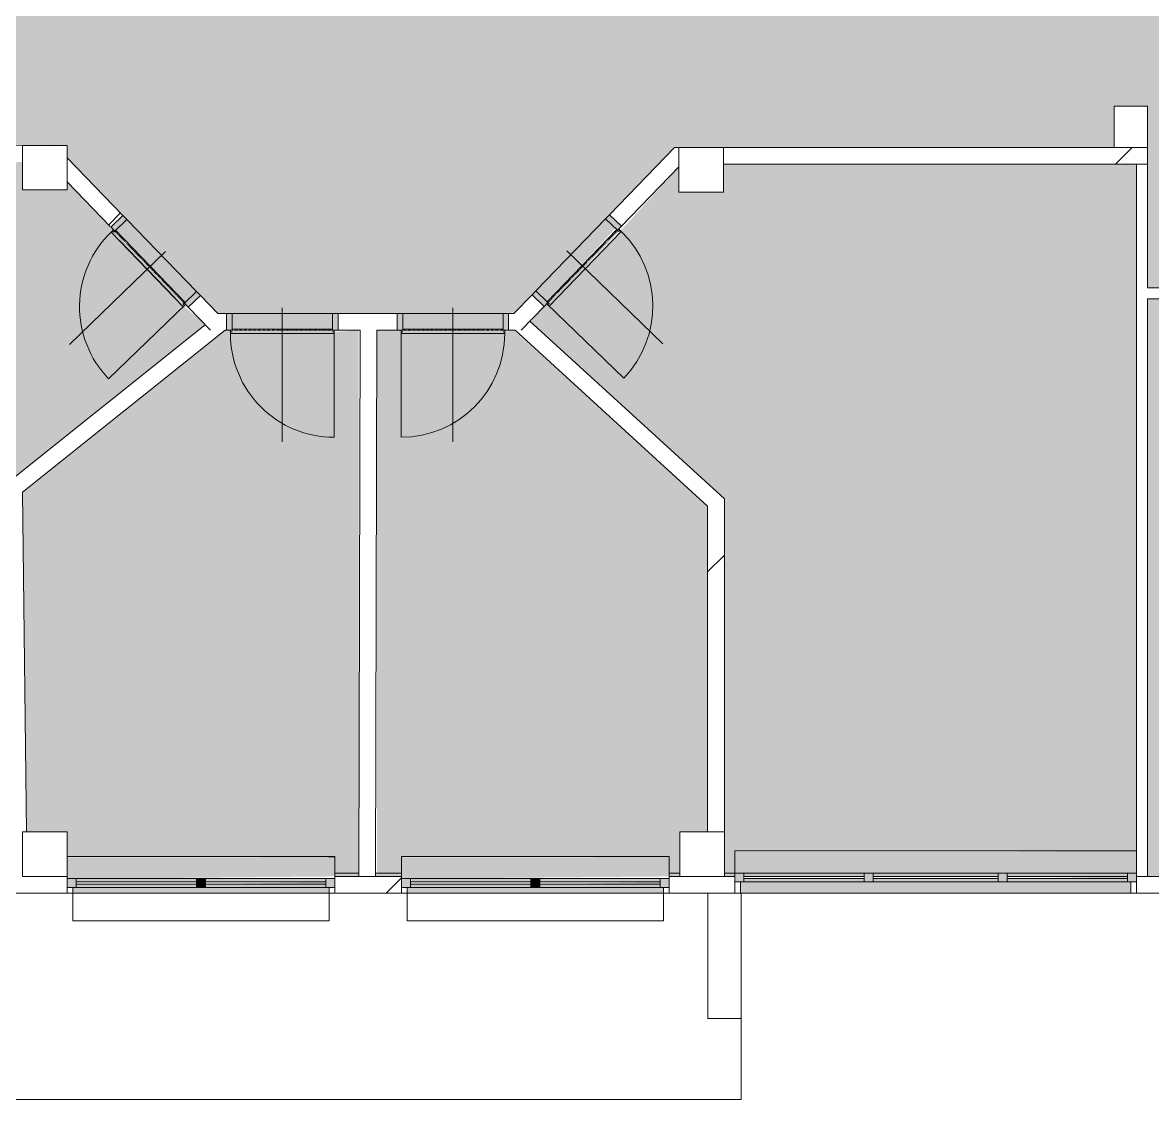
# Model space of a CAD drawing. Header units: millimetres. Extents: x 48671 to 278361, y -45352 to 20466.
# Drawn here: x 188595 to 198728, y -32078 to -22415 of the extents above; entities that cross this region are included whole.
import ezdxf

# ---------------------------------------------------------------- set-up
doc = ezdxf.new("R2010")
doc.units = ezdxf.units.MM
doc.linetypes.add('Čerchovaná se dvěma tečkami', pattern=[2.59, 1, -0.53, 0, -0.53, 0, -0.53])
for name, color, linetype, lineweight in [('A-DETL-THIN', 151, 'Continuous', 13), ('A-DOOR', 31, 'Continuous', 13), ('A-DOOR-FRAM', 31, 'Continuous', 25), ('A-FLOR', 192, 'Continuous', 13), ('A-GENM', 13, 'Continuous', 13), ('A-GLAZ', 151, 'Continuous', 13), ('A-WALL', 113, 'Continuous', 13), ('A-WALL-PATT', 111, 'Continuous', 35), ('Q-SPCQ', 91, 'Continuous', 13), ('S-COLS', 52, 'Continuous', 13)]:
    doc.layers.add(name, color=color, linetype=linetype, lineweight=lineweight)
pattern_1 = [(45, (128744.6, 0), (-4242.64, 4242.64), [])]

# ---------------------------------------------------------------- blocks, each defined once
blk = doc.blocks.new('DVERE_1k_oblozka - DD03_01_900x1970_koupelna-1549517-Mapka _ závislý 4')
at = {"layer": 'A-DOOR', "lineweight": 9}
h = blk.add_hatch(color=151, dxfattribs=at)
h.paths.add_polyline_path([(450, -72), (500, -72), (500, 78), (450, 78)])
h.paths.add_polyline_path([(-450, -72), (-450, 78), (-500, 78), (-500, -72)])
blk.add_hatch(color=151, dxfattribs=at).paths.add_polyline_path([(465, -102), (450, -62), (-450, -72), (-465, -102), (-113, -102)])
for p, q in [((0, 128), (0, -1072)), ((-500, 78), (-450, 78)), ((-500, -72), (-500, 78)), ((-450, 78), (-450, -72)), ((450, 78), (500, 78)), ((450, -72), (450, 78)), ((500, 78), (500, -72)), ((-450, -72), (-500, -72)), ((-465, -72), (-465, -1032)), ((-465, -87), (-450, -87)), ((-465, -102), (-465, -87)), ((-450, -62), (450, -62)), ((500, -72), (450, -72)), ((450, -87), (465, -87)), ((465, -102), (465, -72)), ((465, -87), (465, -102)), ((465, -102), (-465, -102)), ((355, -102), (-355, -102))]:
    blk.add_line(p, q, dxfattribs=at)
at = {"layer": 'A-DOOR', "linetype": 'Čerchovaná se dvěma tečkami', "lineweight": 9}
for p, q in [((-450, 78), (450, 78)), ((-450, -72), (450, -72))]:
    blk.add_line(p, q, dxfattribs=at)
at = {"layer": 'A-DOOR', "lineweight": 9}
blk.add_arc((-465, -102), 930, 270, 0, dxfattribs=at)
at = {"layer": 'A-DOOR-FRAM', "lineweight": 9}
for p, q in [((-500, 78), (-450, 78)), ((-450, 78), (-450, -72)), ((450, -72), (450, 78)), ((500, 78), (450, 78)), ((-450, -72), (-500, -72)), ((450, -72), (500, -72))]:
    blk.add_line(p, q, dxfattribs=at)
blk = doc.blocks.new('DVERE_1k_oblozka - DD03_01_900x1970_koupelna-1549516-Mapka _ závislý 4')
at = {"layer": 'A-DOOR', "lineweight": 9}
blk.add_hatch(color=151, dxfattribs=at).paths.add_polyline_path([(-465, 102), (-450, 62), (450, 72), (465, 102), (-390, 102)])
h = blk.add_hatch(color=151, dxfattribs=at)
h.paths.add_polyline_path([(-450, 72), (-500, 72), (-500, -78), (-450, -78)])
h.paths.add_polyline_path([(450, 72), (450, -78), (500, -78), (500, 72)])
for p, q in [((-465, 72), (-465, 1032)), ((0, -128), (0, 1072)), ((465, 102), (-465, 102)), ((-465, 102), (-465, 87)), ((355, 102), (-355, 102)), ((465, 87), (465, 102)), ((465, 102), (465, 72)), ((-450, 72), (-500, 72)), ((-500, 72), (-500, -78)), ((-465, 87), (-450, 87)), ((-450, -78), (-450, 72)), ((-450, 62), (450, 62)), ((450, 87), (465, 87)), ((500, 72), (450, 72)), ((450, 72), (450, -78)), ((500, -78), (500, 72)), ((-500, -78), (-450, -78)), ((450, -78), (500, -78))]:
    blk.add_line(p, q, dxfattribs=at)
at = {"layer": 'A-DOOR', "linetype": 'Čerchovaná se dvěma tečkami', "lineweight": 9}
for p, q in [((-450, 72), (450, 72)), ((-450, -78), (450, -78))]:
    blk.add_line(p, q, dxfattribs=at)
at = {"layer": 'A-DOOR', "lineweight": 9}
blk.add_arc((-465, 102), 930, 360, 90, dxfattribs=at)
at = {"layer": 'A-DOOR-FRAM', "lineweight": 9}
for p, q in [((-450, 72), (-500, 72)), ((-450, -78), (-450, 72)), ((450, 72), (450, -78)), ((450, 72), (500, 72)), ((-500, -78), (-450, -78)), ((500, -78), (450, -78))]:
    blk.add_line(p, q, dxfattribs=at)
blk = doc.blocks.new('DVERE_1k_oblozka - DD03_01_900x1970_koupelna-1549515-Mapka _ závislý 4')
at = {"layer": 'A-DOOR', "lineweight": 9}
h = blk.add_hatch(color=151, dxfattribs=at)
h.paths.add_polyline_path([(-500, -72), (-450, -72), (-450, 78), (-500, 78), (-500, -40)])
h.paths.add_polyline_path([(450, -72), (500, -72), (500, 78), (450, 78)])
blk.add_hatch(color=151, dxfattribs=at).paths.add_polyline_path([(-465, -102), (450, -87), (440, -62), (-450, -72), (-452, -89)])
for p, q in [((0, 128), (0, -1072)), ((-500, 78), (-450, 78)), ((-500, -72), (-500, 78)), ((-450, 78), (-450, -72)), ((450, 78), (500, 78)), ((450, -72), (450, 78)), ((500, 78), (500, -72)), ((-450, -72), (-500, -72)), ((-465, -72), (-465, -1032)), ((-465, -87), (-450, -87)), ((-465, -102), (-465, -87)), ((-465, -87), (-465, -102)), ((-450, -87), (-465, -87)), ((-450, -62), (450, -62)), ((-450, -87), (-450, -62)), ((450, -62), (450, -87)), ((500, -72), (450, -72)), ((450, -87), (465, -87)), ((465, -87), (450, -87)), ((465, -102), (465, -72)), ((465, -87), (465, -102)), ((465, -102), (465, -87)), ((465, -102), (-465, -102)), ((355, -102), (-355, -102))]:
    blk.add_line(p, q, dxfattribs=at)
at = {"layer": 'A-DOOR', "linetype": 'Čerchovaná se dvěma tečkami', "lineweight": 9}
for p, q in [((-450, 78), (450, 78)), ((-450, -72), (450, -72))]:
    blk.add_line(p, q, dxfattribs=at)
at = {"layer": 'A-DOOR', "lineweight": 9}
blk.add_arc((-465, -102), 930, 270, 0, dxfattribs=at)
at = {"layer": 'A-DOOR-FRAM', "lineweight": 9}
for p, q in [((-500, 78), (-450, 78)), ((-450, 78), (-450, -72)), ((450, -72), (450, 78)), ((500, 78), (450, 78)), ((-450, -72), (-500, -72)), ((450, -72), (500, -72))]:
    blk.add_line(p, q, dxfattribs=at)
blk = doc.blocks.new('DVERE_1k_oblozka - DD03_01_900x1970_koupelna-V86-Mapka _ závislý 4')
at = {"layer": 'A-DOOR', "lineweight": 9}
blk.add_hatch(color=151, dxfattribs=at).paths.add_polyline_path([(-465, 102), (-440, 62), (450, 72), (465, 102)])
h = blk.add_hatch(color=151, dxfattribs=at)
h.paths.add_polyline_path([(-500, 72), (-500, -78), (-450, -78), (-450, 72)])
h.paths.add_polyline_path([(450, 72), (450, -78), (500, -78), (500, 72)])
for p, q in [((-465, 72), (-465, 1032)), ((0, -128), (0, 1072)), ((465, 102), (-465, 102)), ((-465, 102), (-465, 87)), ((-465, 87), (-465, 102)), ((355, 102), (-355, 102)), ((465, 87), (465, 102)), ((465, 102), (465, 87)), ((465, 102), (465, 72)), ((-450, 72), (-500, 72)), ((-500, 72), (-500, -78)), ((-465, 87), (-450, 87)), ((-450, 87), (-465, 87)), ((-450, 87), (-450, 62)), ((-450, -78), (-450, 72)), ((-450, 62), (450, 62)), ((450, 62), (450, 87)), ((450, 87), (465, 87)), ((465, 87), (450, 87)), ((500, 72), (450, 72)), ((450, 72), (450, -78)), ((500, -78), (500, 65)), ((-500, -78), (-450, -78)), ((450, -78), (500, -78))]:
    blk.add_line(p, q, dxfattribs=at)
at = {"layer": 'A-DOOR', "linetype": 'Čerchovaná se dvěma tečkami', "lineweight": 9}
for p, q in [((-450, 72), (450, 72)), ((-450, -78), (450, -78))]:
    blk.add_line(p, q, dxfattribs=at)
at = {"layer": 'A-DOOR', "lineweight": 9}
blk.add_arc((-465, 102), 930, 360, 90, dxfattribs=at)
at = {"layer": 'A-DOOR-FRAM', "lineweight": 9}
for p, q in [((-450, 72), (-500, 72)), ((-450, -78), (-450, 72)), ((450, 72), (450, -78)), ((450, 72), (500, 72)), ((-500, -78), (-450, -78)), ((500, -78), (450, -78))]:
    blk.add_line(p, q, dxfattribs=at)
blk = doc.blocks.new('OKNO_3k_nadsvetlik - OKNO_3k_nadsvetlik_1850 x 1500-1975429-Mapka _ závislý 4')
at = {"layer": 'A-GLAZ', "lineweight": 9}
h = blk.add_hatch(color=256, dxfattribs=at)
h.paths.add_polyline_path([(1800, 25), (1800, 105), (1720, 105), (1720, 25)])
h.paths.add_polyline_path([(-1720, 25), (-1720, 105), (-1800, 105), (-1800, 25)])
h = blk.add_hatch(color=256, dxfattribs=at)
h.paths.add_polyline_path([(640, 25), (1720, 25), (1720, 55), (640, 55)])
h.paths.add_polyline_path([(-1362, 25), (-640, 25), (-640, 55), (-1720, 55), (-1720, 25)])
h.paths.add_polyline_path([(560, 25), (560, 55), (-560, 55), (-560, 25)])
h.paths.add_polyline_path([(-1362, 75), (-640, 75), (-640, 105), (-1720, 105), (-1720, 75)])
h.paths.add_polyline_path([(640, 75), (1720, 75), (1720, 105), (640, 105)])
h.paths.add_polyline_path([(560, 75), (560, 105), (-560, 105), (-560, 75)])
h = blk.add_hatch(color=256, dxfattribs=at)
h.paths.add_polyline_path([(-640, 25), (-560, 25), (-560, 105), (-640, 105)])
h.paths.add_polyline_path([(560, 25), (640, 25), (640, 105), (560, 105)])
blk.add_hatch(color=256, dxfattribs=at).paths.add_polyline_path([(1720, 55), (1720, 75), (692, 55)])
at = {"layer": 'A-GLAZ', "color": 63, "lineweight": 9}
for p, q in [((-1800, 105), (-1720, 105)), ((-1800, 75), (-1800, 105)), ((-1720, 105), (-1720, 25)), ((-640, 105), (-560, 105)), ((-640, 25), (-640, 105)), ((-560, 105), (-560, 25)), ((560, 105), (640, 105)), ((560, 25), (560, 105)), ((640, 105), (640, 25)), ((1720, 105), (1800, 105)), ((1720, 25), (1720, 105)), ((-1800, 25), (-1750, 25)), ((-1720, 25), (-1800, 25)), ((-1750, 25), (-1750, -75)), ((-1720, 55), (-1720, 75)), ((-1720, 75), (-640, 75)), ((-640, 55), (-1720, 55)), ((-640, 75), (-640, 55)), ((-560, 25), (-640, 25)), ((-560, 55), (-560, 75)), ((-560, 75), (560, 75)), ((560, 55), (-560, 55)), ((560, 75), (560, 55)), ((640, 25), (560, 25)), ((640, 55), (640, 75)), ((640, 75), (1720, 75)), ((1720, 55), (640, 55)), ((1720, 75), (1720, 55)), ((1800, 25), (1720, 25)), ((1750, 25), (1800, 25)), ((1750, -75), (1750, 25))]:
    blk.add_line(p, q, dxfattribs=at)
at = {"layer": 'A-GLAZ', "color": 101, "lineweight": 9}
for p, q in [((-1720, 105), (-640, 105)), ((-560, 105), (560, 105)), ((640, 105), (1720, 105)), ((-640, 25), (-1720, 25)), ((560, 25), (-560, 25)), ((1720, 25), (640, 25))]:
    blk.add_line(p, q, dxfattribs=at)
at = {"layer": 'A-GLAZ', "color": 41, "lineweight": 9}
blk.add_line((1750, -76), (-1743, -76), dxfattribs=at)
at = {"layer": 'A-GLAZ', "color": 40, "lineweight": 9}
blk.add_line((1800, -76), (1750, -76), dxfattribs=at)
blk = doc.blocks.new('parapet s nosem_vnitní - parapet s nosem_vnitní-1280314-Mapka _ závislý 4')
at = {"layer": 'A-GENM', "lineweight": 9}
for points in [[(1720, 0), (1800, 0), (1800, 190), (-1800, 190), (-1800, 0), (692, 0)], [(1800, 190), (1800, 200), (692, 190)]]:
    blk.add_hatch(color=151, dxfattribs=at).paths.add_polyline_path(points)
at = {"layer": 'A-GENM', "color": 101, "lineweight": 9}
for p, q in [((1800, 200), (-1800, 200)), ((-1800, 200), (-1800, 190)), ((1800, 200), (-1800, 200)), ((-1800, 0), (-1800, 190))]:
    blk.add_line(p, q, dxfattribs=at)
blk = doc.blocks.new('parapet_ext - parapet_ext-1802031-Mapka _ závislý 4')
at = {"layer": 'Q-SPCQ', "lineweight": 9}
blk.add_hatch(color=151, dxfattribs=at).paths.add_polyline_path([(560, -100), (1750, -100), (1750, 0), (-1750, 0), (-1743, -100), (-560, -100)])
at = {"layer": 'Q-SPCQ', "color": 101, "lineweight": 9}
blk.add_line((1750, -100), (-1743, -100), dxfattribs=at)
blk = doc.blocks.new('OKNO_2k_nadsvetlik - OKNO_2k_nadsvetlik 2400 x 1850-1972494-Mapka _ závislý 4')
at = {"layer": 'A-GLAZ', "lineweight": 9}
h = blk.add_hatch(color=256, dxfattribs=at)
h.paths.add_polyline_path([(-1200, -25), (-1120, -25), (-1120, 55), (-1200, 55)])
h.paths.add_polyline_path([(1120, -25), (1200, -25), (1200, 55), (1120, 55)])
h = blk.add_hatch(color=256, dxfattribs=at)
h.paths.add_polyline_path([(1120, -25), (1120, 5), (40, 5), (40, -25), (174, -25)])
h.paths.add_polyline_path([(-1120, -25), (-40, -25), (-40, 5), (-1120, 5)])
h.paths.add_polyline_path([(1120, 25), (1120, 55), (40, 55), (40, 25), (174, 25)])
h.paths.add_polyline_path([(-1120, 25), (-40, 25), (-40, 55), (-1120, 55)])
for points in [[(-40, -25), (40, -25), (40, 55), (-40, 55)], [(1120, 5), (1120, 25), (174, 5)]]:
    blk.add_hatch(color=256, dxfattribs=at).paths.add_polyline_path(points)
for p, q in [((-1200, 55), (-1120, 55)), ((-1120, 55), (-1120, -25)), ((-1120, 55), (-40, 55)), ((-1120, 5), (-1120, 25)), ((-1120, 25), (-40, 25)), ((-40, 5), (-1120, 5)), ((-40, 55), (40, 55)), ((-40, -25), (-40, 55)), ((-40, 25), (-40, 5)), ((40, 55), (1120, 55)), ((40, 55), (40, -25)), ((40, 5), (40, 25)), ((40, 25), (1120, 25)), ((1120, 5), (40, 5)), ((1120, 55), (1200, 55)), ((1120, -25), (1120, 55)), ((1120, 25), (1120, 5)), ((-1200, -25), (-1150, -25)), ((-1120, -25), (-1200, -25)), ((-1150, -76), (-1200, -76)), ((-1150, -25), (-1150, -75)), ((-40, -25), (-1120, -25)), ((40, -25), (-40, -25)), ((1120, -25), (40, -25)), ((1200, -25), (1120, -25)), ((1150, -25), (1200, -25)), ((1150, -75), (1150, -25)), ((1200, -76), (1150, -76))]:
    blk.add_line(p, q, dxfattribs=at)
blk = doc.blocks.new('parapet s nosem_vnitní - parapet s nosem_vnitní-1280360-Mapka _ závislý 4')
at = {"layer": 'A-GENM', "lineweight": 9}
blk.add_hatch(color=151, dxfattribs=at).paths.add_polyline_path([(-1120, 0), (1200, 20), (1200, 190), (-1200, 190), (-1200, 0)])
for p, q in [((1200, 200), (-1200, 200)), ((-1200, 200), (-1200, 190)), ((1200, 200), (-1200, 200)), ((-1200, 20), (-1200, 190)), ((1200, 190), (1200, 200)), ((1200, 190), (1200, 20))]:
    blk.add_line(p, q, dxfattribs=at)
blk = doc.blocks.new('parapet_ext - parapet_ext-1802161-Mapka _ závislý 4')
at = {"layer": 'Q-SPCQ', "lineweight": 9}
blk.add_hatch(color=151, dxfattribs=at).paths.add_polyline_path([(1150, -50), (1150, 0), (-1150, 0), (-1150, -50), (1120, -50)])
for p, q in [((-1150, -300), (-1150, -51)), ((1150, -51), (1150, -300)), ((1150, -300), (-1150, -300))]:
    blk.add_line(p, q, dxfattribs=at)
blk = doc.blocks.new('OKNO_2k_nadsvetlik - OKNO_2k_nadsvetlik 2400 x 1850-V120-Mapka _ závislý 4')
at = {"layer": 'A-GLAZ', "lineweight": 9}
h = blk.add_hatch(color=256, dxfattribs=at)
h.paths.add_polyline_path([(1200, -25), (1200, 55), (1120, 55), (1120, -25)])
h.paths.add_polyline_path([(-1200, -25), (-1120, -25), (-1120, 55), (-1200, 55)])
h = blk.add_hatch(color=256, dxfattribs=at)
h.paths.add_polyline_path([(-40, -25), (-40, 5), (-1120, 5), (-1120, -25), (-933, -25)])
h.paths.add_polyline_path([(1120, -25), (1120, 5), (40, 5), (40, -25)])
h.paths.add_polyline_path([(1120, 25), (1120, 55), (40, 55), (40, 25)])
h.paths.add_polyline_path([(-1120, 25), (-40, 25), (-40, 55), (-1120, 55)])
for points in [[(-40, -25), (40, -25), (40, 55), (-40, 55)], [(1120, 5), (1120, 25), (40, 5)]]:
    blk.add_hatch(color=256, dxfattribs=at).paths.add_polyline_path(points)
for p, q in [((-1200, 55), (-1120, 55)), ((-1120, 55), (-1120, -25)), ((-1120, 55), (-40, 55)), ((-1120, 5), (-1120, 25)), ((-1120, 25), (-40, 25)), ((-40, 5), (-1120, 5)), ((-40, 55), (40, 55)), ((-40, -25), (-40, 55)), ((-40, 25), (-40, 5)), ((40, 55), (1120, 55)), ((40, 55), (40, -25)), ((40, 5), (40, 25)), ((40, 25), (1120, 25)), ((1120, 5), (40, 5)), ((1120, 55), (1200, 55)), ((1120, -25), (1120, 55)), ((1120, 25), (1120, 5)), ((-1200, -25), (-1150, -25)), ((-1120, -25), (-1200, -25)), ((-1150, -76), (-1200, -76)), ((-1150, -25), (-1150, -75)), ((-40, -25), (-1120, -25)), ((40, -25), (-40, -25)), ((1120, -25), (40, -25)), ((1200, -25), (1120, -25)), ((1150, -25), (1200, -25)), ((1150, -75), (1150, -25)), ((1200, -76), (1150, -76))]:
    blk.add_line(p, q, dxfattribs=at)
blk = doc.blocks.new('parapet s nosem_vnitní - parapet s nosem_vnitní-V121-Mapka _ závislý 4')
at = {"layer": 'A-GENM', "lineweight": 9}
for points in [[(-933, 0), (1200, 20), (1200, 190), (-1199, 190), (-1199, 0), (-1120, 0)], [(1200, 190), (1200, 200), (1120, 190)]]:
    blk.add_hatch(color=151, dxfattribs=at).paths.add_polyline_path(points)
for p, q in [((1200, 200), (-1199, 200)), ((1200, 200), (-1199, 200)), ((1200, 190), (1200, 200)), ((1200, 190), (1200, 20))]:
    blk.add_line(p, q, dxfattribs=at)
blk = doc.blocks.new('Betonový čtvercový sloup - 400 x 400-1829111-Mapka _ závislý 4')
at = {"layer": 'S-COLS', "lineweight": 9}
h = blk.add_hatch(dxfattribs=at)
h.set_pattern_fill('FP_244', color=256, style=0, pattern_type=2)
h.set_pattern_definition([(45, (-65944, 29877), (-7184.2, 7184.2), []), (45, (-63071, 29877), (-7184.2, 7184.2), []), (45, (-57323, 29877), (-4310.5, 10057.9), [4064, -2032, 67.06, -1964.94])])
h.paths.add_polyline_path([(-200, -200), (200, -200), (200, 200), (-200, 200)])
for p, q in [((200, 200), (-200, 200)), ((-200, 200), (-200, -200)), ((200, -200), (200, 200)), ((-200, -200), (200, -200))]:
    blk.add_line(p, q, dxfattribs=at)
blk = doc.blocks.new('Betonový čtvercový sloup - 400 x 400-V196-Mapka _ závislý 4')
at = {"layer": 'S-COLS', "lineweight": 9}
h = blk.add_hatch(dxfattribs=at)
h.set_pattern_fill('FP_246', color=256, style=0, pattern_type=2)
h.set_pattern_definition([(45, (-60051, 29877), (-7184.2, 7184.2), []), (45, (-57177, 29877), (-7184.2, 7184.2), []), (45, (-51429, 29877), (-4310.5, 10057.9), [4064, -2032, 67.06, -1964.94])])
h.paths.add_polyline_path([(200, -200), (200, 200), (-200, 200), (-200, -200)])
for p, q in [((200, 200), (-200, 200)), ((-200, 200), (-200, -200)), ((200, -200), (200, 200)), ((-200, -200), (200, -200))]:
    blk.add_line(p, q, dxfattribs=at)
blk = doc.blocks.new('Betonový čtvercový sloup - 400 x 400-V197-Mapka _ závislý 4')
at = {"layer": 'S-COLS', "lineweight": 9}
h = blk.add_hatch(dxfattribs=at)
h.set_pattern_fill('FP_247', color=256, style=0, pattern_type=2)
h.set_pattern_definition([(45, (-65937, 23737), (-7184.2, 7184.2), []), (45, (-63063, 23737), (-7184.2, 7184.2), []), (45, (-57316, 23737), (-4310.5, 10057.9), [4064, -2032, 67.06, -1964.94])])
h.paths.add_polyline_path([(200, -200), (200, 200), (-200, 200), (-200, -200)])
for p, q in [((200, 200), (-200, 200)), ((-200, 200), (-200, -200)), ((200, -200), (200, 200)), ((-200, -200), (200, -200))]:
    blk.add_line(p, q, dxfattribs=at)
blk = doc.blocks.new('Betonový čtvercový sloup - 400 x 400-V198-Mapka _ závislý 4')
at = {"layer": 'S-COLS', "lineweight": 9}
h = blk.add_hatch(dxfattribs=at)
h.set_pattern_fill('FP_248', color=256, style=0, pattern_type=2)
h.set_pattern_definition([(45, (-60051, 23717), (-7184.2, 7184.2), []), (45, (-57177, 23717), (-7184.2, 7184.2), []), (45, (-51429, 23717), (-4310.5, 10057.9), [4064, -2032, 67.06, -1964.94])])
h.paths.add_polyline_path([(200, -200), (200, 200), (-200, 200), (-200, -200)])
for p, q in [((200, 200), (-200, 200)), ((-200, 200), (-200, -200)), ((200, -200), (200, 200)), ((-200, -200), (200, -200))]:
    blk.add_line(p, q, dxfattribs=at)

msp = doc.modelspace()

# ---------------------------------------------------------------- hatches: boundary and pattern name
at = {"layer": 'A-FLOR'}
h = msp.add_hatch(color=151, dxfattribs=at)
h.paths.add_polyline_path([(200484.2, -30076.6), (200484.2, -29535.6), (200884.2, -29535.6), (200884.2, -24894.3), (200094.2, -24909.3), (200092.1, -24924.3), (199294.2, -24909.3), (199279.2, -24894.3), (198684.2, -24894.3), (198684.2, -30076.6), (199174.4, -30076.6), (199174.4, -29899.5), (200374.4, -29906.6), (200374.4, -30076.6)])
h.paths.add_polyline_path([(194394.2, -30046.6), (194488.9, -30046.6), (194488.9, -29676.6), (194738.9, -29676.6), (194738.9, -26754.6), (193001.8, -25176.6), (192904.2, -25191.6), (192904.2, -25206.6), (192004.2, -25191.6), (191989.2, -25176.6), (191772.8, -25176.6), (191772.8, -30046.6), (191994.2, -30046.6), (191994.2, -29896.9), (194394.2, -29906.6)])
h.paths.add_polyline_path([(182994.2, -30046.6), (182994.2, -29901.6), (183894.2, -29906.6), (183894.2, -30046.6), (184194.2, -30046.6), (184194.2, -29899.5), (185394.2, -29906.6), (185394.2, -30046.6), (185695.1, -30046.6), (185695.1, -23684), (184977.6, -23708.3), (184972.4, -23718.2), (184072.4, -23703.2), (184072.3, -23693.3), (182906, -23700), (182906, -23970), (182486, -23970), (182486, -24139.3), (182564.6, -24139.3), (182556, -25639.3), (182486, -25639.3), (182486, -29535.6), (182886, -29535.6), (182904.6, -30046.6)])
h.paths.add_polyline_path([(188484.8, -30046.6), (188444.7, -26558.1), (190233.7, -25126.8), (190035.6, -24954.6), (190014.9, -24943.5), (189410.9, -24295.7), (189410.6, -24274.5), (188995.1, -23844.3), (188995.1, -23917.4), (188595.1, -23917.4), (188593.4, -23667.4), (185845.1, -23699.3), (185845.1, -30046.6), (185994.2, -30046.6), (185994.2, -29896.9), (188394.2, -29906.6), (188394.2, -30046.6), (188444.7, -30046.6)])
h.paths.add_polyline_path([(191609.2, -30046.6), (191609.3, -30046.6), (191609.2, -25176.6), (191374.2, -25191.6), (191374.2, -25206.6), (190474.2, -25191.6), (190459.2, -25176.6), (190424.2, -25176.6), (190411.6, -25176.6), (188595.6, -26629.6), (188635.1, -29676.6), (188995.1, -29676.6), (188995.1, -29896.9), (191394.2, -29906.6), (191394.2, -30046.6)])
h.paths.add_polyline_path([(194888.9, -30046.6), (194984.2, -30046.6), (194984.2, -29846.9), (198584.2, -29846.9), (198584.2, -23686.6), (194881.4, -23686.6), (194881.4, -23936.6), (194481.4, -23936.6), (194481.4, -23710.4), (193952.5, -24289.8), (193942.5, -24311.6), (193317.3, -24937.4), (193293.3, -24940.7), (193152.7, -25101.6), (194888.9, -26688.5), (194888.9, -29856.6)])
h.paths.add_polyline_path([(215444.2, -28719.3), (215444.2, -25759.3), (215584.2, -25759.3), (215579.6, -24859.3), (215444.2, -24859.3), (215444.2, -24281.8), (215471.3, -24281.8), (214632.2, -23477.1), (214720.2, -23367.5), (214079.5, -22753.1), (213982.6, -22854.1), (213805.5, -22684.3), (212474.5, -22684.3), (212474.5, -22434.3), (212094.5, -22434.3), (212094.5, -22294.3), (211294.5, -22294.3), (211294.5, -22434.3), (210249.2, -22434.3), (210249.2, -22294.3), (209449.2, -22294.3), (209449.2, -22434.3), (209064.2, -22434.3), (209064.2, -22684.3), (208769.2, -22684.3), (208769.2, -28589.6), (212344.2, -28599.3), (212344.2, -28719.3), (212469.2, -28719.3), (212469.2, -28319.3), (212869.2, -28319.3), (212878.4, -28719.3), (212984.2, -28719.3), (212984.2, -28639.6), (215384.2, -28649.3), (215384.2, -28719.3)])
h.paths.add_polyline_path([(218284.2, -28719.3), (218469.2, -28719.3), (218469.2, -28319.3), (218719.2, -28319.3), (218719.2, -24431.8), (215594.2, -24431.8), (215609.2, -24859.3), (215624.2, -24859.3), (215609.2, -25759.3), (215594.2, -25774.3), (215594.2, -28719.3), (215884.2, -28719.3), (215884.2, -28639.6), (218284.2, -28649.3)])
h.paths.add_polyline_path([(206834.2, -28719.3), (206944.2, -28719.3), (206944.2, -28642.2), (208144.2, -28649.3), (208144.2, -28719.3), (208669.2, -28719.3), (208669.2, -23677.1), (208053.3, -23682.1), (208067.7, -23696.9), (207253, -23668), (207237.8, -23652.8), (206872.9, -23652.2), (206872.9, -23956.6), (206444.7, -23956.6), (206434.2, -26076.1), (206434.2, -28319.3), (206834.2, -28319.3), (206834.2, -28649.3)])
h.paths.add_polyline_path([(218934.2, -28719.3), (218934.2, -28639.6), (221334.2, -28649.3), (221334.2, -28719.3), (221934.2, -28719.3), (221934.2, -28642.2), (223134.2, -28649.3), (223134.2, -28719.3), (223454.2, -28719.3), (223454.2, -28644.3), (224354.2, -28649.3), (224354.2, -28719.3), (224484.2, -28719.3), (224484.2, -28319.3), (224884.2, -28319.3), (224884.2, -25308.2), (220453.7, -25276.5), (220468.2, -25291.4), (219553.5, -25266.7), (219538.3, -25251.5), (218869.2, -25251.1), (218869.2, -28719.3)])
h.paths.add_polyline_path([(220453.7, -25251.2), (220455.1, -25111.2), (224884.2, -25158.2), (224884.2, -24364.3), (224805.6, -24364.3), (224814.2, -22864.3), (224884.2, -22864.3), (224884.2, -22684.3), (224484.2, -22684.3), (224483.9, -22468.2), (220441.4, -22420.6), (220266.2, -22682.2), (220268.3, -22691.6), (219690.9, -23401.6), (219674.6, -23405.3), (218869.2, -24439.5), (218869.2, -25094.4), (219555.2, -25101.7), (219555.2, -25241.7), (220453.6, -25251.2)])
h.paths.add_polyline_path([(201144.2, -25069.3), (201144.2, -24889.3), (206334.2, -24889.3), (206332.1, -23646.6), (200984.5, -23646.6), (200984.6, -24889.3), (201134.5, -24894.3), (201141.5, -25019.3)])
h.paths.add_polyline_path([(192904.2, -25026.6), (193012.4, -25015.6), (194440.7, -23536.6), (198384.2, -23536.6), (198384.2, -23166.6), (198684.2, -23166.6), (198684.2, -24794.3), (200884.2, -24794.3), (200884.2, -23937.5), (200484.6, -23937.5), (200484.6, -23527.5), (202081.7, -23527.4), (202081.7, -22376.5), (205721.7, -22376.5), (205722.1, -21816.5), (206781.7, -21816.5), (206774.9, -23436.6), (206342.9, -23436.6), (206342.9, -23536.6), (207255, -23553.1), (207255, -23643), (208053.6, -23643), (208054.9, -23566.6), (208669.2, -23566.6), (208669.2, -22684.3), (208644.2, -22684.3), (208644.2, -22234.3), (209064.2, -22234.3), (209064.2, -22284.3), (209449.2, -22269.3), (209449.2, -22254.3), (210249.2, -22269.3), (210264.2, -22284.3), (211294.5, -22269.3), (211294.5, -22254.3), (212094.5, -22269.3), (212109.5, -22284.3), (212874.5, -22284.3), (212874.5, -22534.3), (213865.8, -22534.3), (214096.8, -22735.1), (214118.5, -22735.1), (214746.4, -23358), (214746.4, -23378.8), (215688, -24281.8), (218801.9, -24281.8), (219586.3, -23303), (219696.9, -23360.3), (220213.8, -22668.2), (220125.5, -22582.1), (220276.4, -22354.9), (220283.1, -21754.2), (220373.1, -21754.2), (220373.1, -20955.1), (220292, -20954.2), (220292.5, -20379.5), (220258.8, -20379.1), (220258.8, -19225.7), (220233.8, -19225.7), (220233.8, -19175.3), (220159, -19175.3), (220144, -18955.3), (220129, -18955.3), (220144, -18355.3), (220159, -18340.3), (220159, -17238.3), (217210.5, -17238.3), (217210, -17408.3), (216184.4, -17408.3), (216184.4, -17535.4), (214984.4, -17528.3), (214984.4, -17408.3), (214746.1, -17408.3), (214770.9, -20310.9), (213984.3, -20303.3), (213984.3, -20200.9), (213184.3, -20200.9), (213184.3, -20310.9), (209797.8, -20331.6), (208734.4, -20353.9), (208734.4, -20188), (208344.4, -20188), (208344.4, -20098), (207544.4, -20098), (207544.4, -20188), (206504.4, -20188), (206497.9, -17808.3), (206371.4, -17808.3), (206371.4, -17238.3), (204119.8, -17238.3), (204134.8, -17851.9), (204149.8, -17851.9), (204134.8, -18651.9), (204119.8, -18666.9), (204134.8, -19775.4), (204149.8, -19775.4), (204134.8, -20375.4), (204119.8, -20390.4), (204119.8, -20656.9), (202017.1, -20656.9), (202017.1, -20280.9), (201868.1, -20295.9), (201868.1, -20310.9), (201268.1, -20295.9), (201253.1, -20280.9), (200854, -20280.9), (200854, -21508.2), (200201.4, -21523.2), (200201.4, -21538.2), (199601.4, -21523.2), (199586.4, -21508.2), (197871.4, -21523.2), (197886.4, -21538.2), (197271.4, -21523.2), (197256.4, -21508.2), (197121.4, -21523.2), (197121.4, -21748.2), (196257.6, -21748.2), (196257.6, -21658.2), (195357.6, -21658.2), (195357.6, -21748.2), (192167.4, -21748.2), (190545.1, -20300.6), (190545.1, -18728.2), (190272.1, -18728.2), (190272.1, -18805.2), (189072.1, -18798.2), (189072.1, -18728.2), (188995.1, -18728.2), (188995.1, -20625.8), (188905.1, -20625.8), (188905.1, -21425.8), (188995.1, -21425.8), (188995.1, -21715.8), (184075.1, -21715.8), (184072.3, -22135.8), (182486, -22135.8), (182486, -22265.8), (182246, -22265.8), (182257, -23165.8), (182486, -23165.8), (182492.1, -23552.4), (184071.5, -23543.6), (184075.1, -23683.3), (184972.2, -23678.2), (184972.4, -23538.2), (186866.7, -23527.3), (186866.7, -23362.9), (187090.8, -23361.6), (187091.8, -23526), (188995.1, -23517.4), (188995.1, -23628.3), (190345.4, -25026.6), (192765.1, -25026.6)])
h.paths.add_polyline_path([(218801.9, -22689.3), (218484.2, -22689.3), (218484.2, -22289.3), (218884.2, -22289.3), (218869.2, -22689.3)])
h.paths.add_polyline_path([(220441.4, -22420.6), (220441, -22388.8), (220428.2, -22401)])
h.paths.add_polyline_path([(224484.2, -22318.2), (224484.2, -22284.3), (224884.2, -22269.9), (224884.2, -20426.5), (223367.1, -20479.4), (220397.7, -20443), (220412.9, -20949.7), (220422, -20955.5), (220398.1, -21755.5), (220382.9, -21770.6), (220382.5, -22269.9), (224468.9, -22318)])
h.paths.add_polyline_path([(195012.6, -21648.2), (195357.6, -21633.2), (195357.6, -21618.2), (196257.6, -21633.2), (196272.6, -21648.2), (197021.4, -21648.2), (197021.4, -18728.2), (196242.1, -18728.2), (196242.1, -18805.2), (195042.1, -18798.2), (195042.1, -18728.2), (194881.4, -18728.2), (194881.4, -19128.2), (194481.4, -19128.2), (194481.4, -18728.2), (194142.1, -18728.2), (194142.1, -18805.2), (192942.1, -18798.2), (192942.1, -18728.2), (192042.1, -18728.2), (192042.1, -18805.2), (190842.1, -18798.2), (190842.1, -18728.2), (190695.1, -18728.2), (190695.1, -20233.4), (192224.6, -21598.2), (195012.6, -21618.2), (195012.6, -21633.2)])
h.paths.add_polyline_path([(187195.1, -21565.8), (188895.1, -21565.4), (188880.1, -21425.8), (188865.1, -21425.8), (188880.1, -20625.8), (188895.1, -20610.8), (188895.1, -19128.2), (188595.1, -19128.2), (188595.1, -18728.2), (187195.1, -18728.2), (187207.3, -20311.1), (187220.1, -20311.1), (187207.3, -20411.9), (187195.1, -20411.9), (187195.1, -21565.4)])
h.paths.add_polyline_path([(197271.4, -21498.2), (197871.4, -21498.2), (197886.4, -21408.2), (198671.4, -21408.2), (198671.4, -19988.2), (197871.4, -20003.2), (197871.4, -20018.2), (197271.4, -20003.2), (197256.4, -19988.2), (197121.4, -20003.2), (197121.4, -21408.2), (197271.4, -21408.2)])
h.paths.add_polyline_path([(200092.1, -21498.2), (200201.4, -21498.2), (200201.4, -21408.2), (200346.4, -21408.2), (200333.9, -19988.2), (200201.4, -20003.2), (200201.4, -20018.2), (199601.4, -20003.2), (199586.4, -19988.2), (198771.4, -19988.2), (198771.4, -21408.2), (199601.4, -21408.2), (199601.4, -21498.2)])
h.paths.add_polyline_path([(200594, -21408.2), (200773.7, -21408.2), (200754, -20280.9), (200446.4, -20280.9), (200446.4, -21408.2), (200554.5, -21408.2)])
h.paths.add_polyline_path([(202922.1, -20556.9), (202922.1, -20391.9), (203012.1, -20391.9), (203012.1, -19791.9), (202922.1, -19791.9), (202922.1, -19336.9), (202117.1, -19336.9), (202117.1, -20556.9)])
h.paths.add_polyline_path([(203636.8, -20556.9), (204019.8, -20556.9), (204019.8, -20375.4), (204109.8, -20375.4), (204109.8, -19775.4), (204019.8, -19775.4), (204019.8, -19336.9), (203022.1, -19336.9), (203037.1, -19791.9), (203052.1, -19791.9), (203037.1, -20391.9), (203022.1, -20402), (203022.1, -20556.9), (203282.7, -20556.9)])
h.paths.add_polyline_path([(223367.1, -20379.4), (224884.2, -20315.3), (223171.1, -20329.1), (223194.6, -20377.3)])
h.paths.add_polyline_path([(201583.1, -20270.9), (201868.1, -20270.9), (201868.1, -20180.9), (202017.1, -20180.9), (202017.1, -19236.9), (202427.1, -19236.9), (202427.1, -17626.9), (200859.9, -17626.9), (200859.9, -17888.3), (200460.4, -17888.3), (200484.6, -18728.2), (200984.6, -18728.2), (200984.6, -18867.5), (201119.2, -18867.5), (201134.2, -20180.9), (201268.1, -20180.9), (201268.1, -20270.9)])
h.paths.add_polyline_path([(208854.4, -20231.3), (210780.6, -20190.9), (210780.6, -17408.3), (210496.1, -17408.3), (210496.1, -17535.4), (209296.1, -17528.3), (209296.1, -17408.3), (208696.1, -17408.3), (208696.1, -17535.4), (207496.1, -17528.3), (207496.1, -17408.3), (206994.4, -17408.3), (206994.4, -20088), (207544.4, -20073), (207544.4, -20058), (208344.4, -20073), (208359.4, -20088), (208854.4, -20088), (208854.4, -20191)])
h.paths.add_polyline_path([(214409.4, -20190.9), (214410.6, -20190.9), (214411.6, -20053.3), (214594.6, -20051.2), (214571.1, -17408.3), (214354.4, -17408.3), (214354.4, -17535.4), (213154.4, -17528.3), (213154.4, -17408.3), (212833.7, -17408.3), (212833.7, -17808.3), (212433.7, -17808.3), (212433.7, -17408.3), (212304.4, -17408.3), (212304.4, -17535.4), (211104.4, -17528.3), (211104.4, -17408.3), (210880.6, -17408.3), (210880.6, -20190.9), (213184.3, -20175.9), (213184.3, -20160.9), (213984.3, -20175.9), (213999.3, -20190.9), (214034.3, -20190.9)])
h.paths.add_polyline_path([(201019.2, -20180.9), (201019.2, -18967.5), (200984.6, -18967.5), (200984.6, -19138.2), (200484.6, -19138.2), (200464.3, -18967.5), (200264.3, -18967.5), (200264.3, -18728.2), (200034.1, -18733.3), (200034.1, -18805.2), (198884.1, -18798.2), (198884.1, -18728.2), (198771.4, -18728.2), (198771.4, -19888.2), (200446.4, -19888.2), (200446.4, -20180.9), (200953.5, -20180.9)])
h.paths.add_polyline_path([(197921.4, -19888.2), (198521.4, -19888.2), (198521.4, -18728.2), (198342.1, -18728.2), (198342.1, -18805.2), (197142.1, -18798.2), (197121.4, -19888.2), (197901.4, -19888.2)])
h.paths.add_polyline_path([(203022.1, -19236.9), (204019.8, -19236.9), (204019.8, -18651.9), (204109.8, -18651.9), (204109.8, -17851.9), (204019.8, -17851.9), (204019.8, -17626.9), (202527.1, -17626.9), (202527.1, -19236.9), (202922.1, -19236.9)])
h.paths.add_polyline_path([(185992.1, -19113.6), (187095.1, -19105.4), (187095.1, -19071.9), (184303.3, -19113.6), (185506, -19113.6)])
h.paths.add_polyline_path([(220169, -18955.3), (220258.8, -18955.3), (220258.8, -18355.3), (220169, -18355.3)])
h.paths.add_polyline_path([(182906, -18911.2), (187095.1, -18871.9), (187095.1, -18728.2), (182906, -18730), (182906, -18909.7)])
h.paths.add_polyline_path([(224884.2, -17927.7), (224884.2, -17888.3), (224484.2, -17888.3), (224484.2, -17488.3), (220259, -17488.3), (220259, -17927.7), (224484.2, -17927.7)])
h.paths.add_polyline_path([(218870.4, -17888.3), (218470.4, -17866.2), (218470.4, -17488.3), (218870.4, -17488.3), (218870.4, -17880)])
h.paths.add_polyline_path([(200859.9, -17526.9), (204019.8, -17526.9), (204019.8, -17238.3), (200457.5, -17251.3), (200459.9, -17488.3), (200859.9, -17488.3)])
h = msp.add_hatch(color=151, dxfattribs=at)
h.paths.add_polyline_path([(182994.2, -30076.6), (182994.2, -30046.6), (182886, -30051.6), (182886, -30076.6)])
h.paths.add_polyline_path([(194488.9, -30076.6), (194488.9, -30046.6), (194394.2, -30046.6), (194395.2, -30076.6)])
h.paths.add_polyline_path([(184194.2, -30076.6), (184194.2, -30046.6), (183894.2, -30046.6), (183894.2, -30076.6)])
h.paths.add_polyline_path([(194984.2, -30076.6), (194984.2, -30046.6), (194888.9, -30046.6), (194888.9, -30076.6)])
h.paths.add_polyline_path([(185994.2, -30076.6), (185994.2, -30046.6), (185845.1, -30046.6), (185845.1, -30076.6)])
h.paths.add_polyline_path([(191609.2, -30076.6), (191609.2, -30076.4), (191609.2, -30046.6), (191394.2, -30046.6), (191394.2, -30076.6)])
h.paths.add_polyline_path([(185394.2, -30076.6), (185695.1, -30076.6), (185695.1, -30046.6), (185394.2, -30046.6)])
h.paths.add_polyline_path([(191772.8, -30076.6), (191994.2, -30076.6), (191994.2, -30046.6), (191759.3, -30046.6), (191759.2, -30076.6)])
h.paths.add_polyline_path([(188485.1, -30076.6), (188484.8, -30046.6), (188394.2, -30050.1), (188394.2, -30076.6), (188444.7, -30076.6)])
h.paths.add_polyline_path([(188595.1, -30076.6), (188595.1, -30075.3), (188485.1, -30076.6)])
at = {"layer": 'A-WALL'}
for points in [[(190053.7, -24926.1), (190154.4, -24828.8), (189525.9, -24184.7), (189435.2, -24285.6), (190046.5, -24918.6)], [(193299.3, -24920), (193912.5, -24261), (193823.8, -24175.4), (193198.6, -24822.8), (193289.8, -24910.9)], [(190508.2, -25166.6), (191374.2, -25166.6), (191374.2, -25026.6), (190474.2, -25026.6), (190474.2, -25166.6)], [(192904.2, -25166.6), (192904.2, -25026.6), (192004.2, -25026.6), (192004.2, -25166.6), (192341.5, -25166.6)]]:
    msp.add_hatch(color=151, dxfattribs=at).paths.add_polyline_path(points)
at = {"layer": 'A-WALL-PATT', "lineweight": 9}
h = msp.add_hatch(dxfattribs=at)
h.set_pattern_fill('FP_145', color=256, style=0, pattern_type=2)
h.set_pattern_definition(pattern_1)
h.paths.add_polyline_path([(198684.2, -23686.6), (198684.2, -23536.6), (194881.4, -23536.6), (194881.4, -23686.6), (198584.2, -23686.6)])
h.paths.add_polyline_path([(194295.9, -23686.6), (194481.4, -23686.6), (194481.4, -23536.6), (194440.7, -23536.6)])
h = msp.add_hatch(dxfattribs=at)
h.set_pattern_fill('FP_145', color=256, style=0, pattern_type=2)
h.set_pattern_definition(pattern_1)
h.paths.add_polyline_path([(190136.9, -25026.6), (190345.4, -25026.6), (190189.2, -24864.8), (190081.3, -24969)])
h.paths.add_polyline_path([(189386.6, -24249.7), (189494.5, -24145.5), (189030.4, -23664.9), (188995.1, -23665.1), (188995.1, -23844.3), (189380.9, -24243.7)])
h = msp.add_hatch(dxfattribs=at)
h.set_pattern_fill('FP_145', color=256, style=0, pattern_type=2)
h.set_pattern_definition(pattern_1)
h.paths.add_polyline_path([(194738.9, -29676.6), (194888.9, -29676.6), (194888.9, -26688.5), (194738.9, -26551.4), (194738.9, -29482.4)])
h = msp.add_hatch(dxfattribs=at)
h.set_pattern_fill('FP_145', color=256, style=0, pattern_type=2)
h.set_pattern_definition(pattern_1)
h.paths.add_polyline_path([(200374.4, -30226.6), (200884.2, -30226.6), (200884.2, -30076.6), (200374.4, -30076.6)])
h.paths.add_polyline_path([(182641, -30226.6), (182994.2, -30226.6), (182994.2, -30076.6), (182486, -30076.6), (182486, -30226.6)])
h.paths.add_polyline_path([(184194.2, -30226.6), (184194.2, -30076.6), (183894.2, -30076.6), (183894.2, -30226.6)])
h.paths.add_polyline_path([(198584.2, -30226.6), (199174.4, -30226.6), (199174.4, -30076.6), (198584.2, -30076.6)])
h.paths.add_polyline_path([(185394.2, -30226.6), (185994.2, -30226.6), (185994.2, -30076.6), (185394.2, -30076.6)])
h.paths.add_polyline_path([(194888.9, -30226.6), (194984.2, -30226.6), (194984.2, -30076.6), (194394.2, -30076.6), (194395.2, -30226.6), (194741, -30226.6)])
h.paths.add_polyline_path([(188394.2, -30226.6), (188994.2, -30226.6), (188994.2, -30076.6), (188394.2, -30076.6)])
h.paths.add_polyline_path([(191994.2, -30226.6), (191994.2, -30076.6), (191394.2, -30076.6), (191394.2, -30226.6)])
h = msp.add_hatch(dxfattribs=at)
h.set_pattern_fill('FP_197', color=256, angle=45, style=0, pattern_type=2)
h.set_pattern_definition([(135, (195041, -27915), (-5747, -5747), []), (90, (192349, -18757.4), (-5747.4, 5747.4), [1016, -10478.7]), (135, (192349, -17741.4), (-5747.4, -5747.4), [1016, -7112]), (180, (191630.4, -17023), (-5747.4, -5747.4), [1016, -10478.7]), (225, (190614.4, -17023), (5747.4, -5747.4), [1016, -7112]), (90, (189896, -18757.4), (-5747.4, 5747.4), [1016, -10478.7]), (135, (190614.4, -19476), (-5747.4, -5747.4), [1016, -7112]), (180, (191630.4, -19476), (-5747.4, -5747.4), [1016, -10478.7]), (225, (192349, -18757.4), (5747.4, -5747.4), [1016, -7112]), (135, (188967, -16094), (-5747.4, -5747.4), [2032, -6096])])
h.paths.add_polyline_path([(194984.2, -31351.6), (195041, -31351.6), (195041, -30226.6), (194741, -30226.6), (194741, -31351.6)])
at = {"layer": 'S-COLS', "lineweight": 9}
h = msp.add_hatch(dxfattribs=at)
h.set_pattern_fill('FP_202', color=256, style=0, pattern_type=2)
h.set_pattern_definition([(45, (128745, 0), (-7184.2, 7184.2), []), (45, (131618, 0), (-7184.2, 7184.2), []), (45, (137366, 0), (-4310.5, 10057.9), [4064, -2032, 67.06, -1964.94])])
h.paths.add_polyline_path([(198384.2, -23536.6), (198684.2, -23536.6), (198684.2, -23166.6), (198384.2, -23166.6)])

# ---------------------------------------------------------------- linework, layer by layer
at = {"layer": 'A-DETL-THIN', "lineweight": 9}
msp.add_line((182236, -30226.6), (201134.2, -30226.6), dxfattribs=at)
at = {"layer": 'A-FLOR', "lineweight": 9}
for p, q in [((191609.3, -30046.6), (191394.2, -30046.6)), ((191994.2, -30046.6), (191759.3, -30046.6)), ((194488.9, -30046.6), (194395.2, -30046.6)), ((194984.2, -30046.6), (194888.9, -30046.6)), ((195041, -32077.5), (195041, -31351.6)), ((182341, -32077.5), (195041, -32077.5))]:
    msp.add_line(p, q, dxfattribs=at)
at = {"layer": 'A-WALL', "lineweight": 9}
for p, q in [((188886.3, -23515.7), (187091.7, -23526)), ((194440.7, -23536.6), (193858.5, -24139.4)), ((194481.4, -23536.6), (194440.7, -23536.6)), ((198684.2, -23536.6), (194881.4, -23536.6)), ((198684.2, -24794.3), (198684.2, -23536.6)), ((189494.5, -24145.5), (188995.1, -23628.3)), ((193966.4, -24243.6), (194481.4, -23710.4)), ((194881.4, -23686.6), (198684.2, -23686.6)), ((198584.2, -23686.6), (198584.2, -30226.6)), ((188995.1, -23844.3), (189380.9, -24243.7)), ((189529.2, -24181.4), (190154.4, -24828.8)), ((193198.6, -24822.8), (193823.8, -24175.4)), ((199244.2, -24794.3), (198684.2, -24794.3)), ((190345.4, -25026.6), (190189.2, -24864.8)), ((193163.9, -24858.8), (193001.8, -25026.6)), ((198684.2, -30076.6), (198684.2, -24894.3)), ((198684.2, -24894.3), (199244.2, -24894.3)), ((190081.3, -24969), (190281.7, -25176.6)), ((190424.2, -25026.6), (190345.4, -25026.6)), ((190474.2, -25026.6), (191374.2, -25026.6)), ((191954.2, -25026.6), (191424.2, -25026.6)), ((192004.2, -25026.6), (192904.2, -25026.6)), ((193001.8, -25026.6), (192954.2, -25026.6)), ((193271.8, -24963), (193065.5, -25176.6)), ((190233.7, -25126.8), (188444.7, -26558.1)), ((194888.9, -26688.5), (193144.9, -25094.4)), ((188595.6, -26629.6), (190411.6, -25176.6)), ((190411.6, -25176.6), (190424.2, -25176.6)), ((191424.2, -25176.6), (191622.8, -25176.6)), ((191622.8, -25176.6), (191609.2, -30076.4)), ((191759.2, -30076.8), (191772.8, -25176.6)), ((191772.8, -25176.6), (191954.2, -25176.6)), ((192954.2, -25176.6), (193012.4, -25176.6)), ((193012.4, -25176.6), (194738.9, -26754.6)), ((188630.5, -29676.6), (188595.6, -26629.6)), ((194888.9, -29676.6), (194888.9, -26688.5)), ((194738.9, -26754.6), (194738.9, -29676.6)), ((188994.2, -30226.6), (188994.2, -30076.6)), ((191994.2, -30076.6), (191394.2, -30076.6)), ((191394.2, -30076.6), (191394.2, -30226.6)), ((191609.2, -30076.4), (191759.2, -30076.8)), ((191994.2, -30226.6), (191994.2, -30076.6)), ((194488.9, -30076.6), (194394.2, -30076.6)), ((194394.2, -30076.6), (194394.2, -30226.6)), ((194984.2, -30076.6), (194888.9, -30076.6)), ((194984.2, -30226.6), (194984.2, -30076.6)), ((199174.4, -30076.6), (198584.2, -30076.6)), ((188394.2, -30226.6), (188994.2, -30226.6)), ((191394.2, -30226.6), (191994.2, -30226.6)), ((194394.2, -30226.6), (195041, -30226.6)), ((194741, -30226.6), (194741, -31351.6)), ((195041, -31351.6), (195041, -30226.6)), ((198584.2, -30226.6), (199174.4, -30226.6)), ((194741, -31351.6), (195041, -31351.6))]:
    msp.add_line(p, q, dxfattribs=at)
at = {"layer": 'S-COLS', "lineweight": 9}
for p, q in [((198684.2, -23166.6), (198384.2, -23166.6)), ((198384.2, -23166.6), (198384.2, -23536.6)), ((198684.2, -23536.6), (198684.2, -23166.6)), ((198384.2, -23536.6), (198684.2, -23536.6))]:
    msp.add_line(p, q, dxfattribs=at)

# ---------------------------------------------------------------- block references
at = {"layer": 'A-DOOR', "lineweight": 9}
for name, p, rotation in [('DVERE_1k_oblozka - DD03_01_900x1970_koupelna-V86-Mapka _ závislý 4', (189785.8, -24559.2), 133.9999999999998), ('DVERE_1k_oblozka - DD03_01_900x1970_koupelna-1549515-Mapka _ závislý 4', (193567.2, -24553.2), 46.00000000000001), ('DVERE_1k_oblozka - DD03_01_900x1970_koupelna-1549516-Mapka _ závislý 4', (190924.2, -25104.4), 180)]:
    msp.add_blockref(name, p, dxfattribs=dict(at, rotation=rotation))
msp.add_blockref('DVERE_1k_oblozka - DD03_01_900x1970_koupelna-1549517-Mapka _ závislý 4', (192454.2, -25104.4), dxfattribs=at)
at = {"layer": 'A-GENM', "color": 101, "lineweight": 9}
msp.add_blockref('parapet s nosem_vnitní - parapet s nosem_vnitní-1280314-Mapka _ závislý 4', (196784.2, -30046.6), dxfattribs=at)
at = {"layer": 'A-GENM', "lineweight": 9}
for name, p in [('parapet s nosem_vnitní - parapet s nosem_vnitní-V121-Mapka _ závislý 4', (190194.2, -30096.6)), ('parapet s nosem_vnitní - parapet s nosem_vnitní-1280360-Mapka _ závislý 4', (193194.2, -30096.6))]:
    msp.add_blockref(name, p, dxfattribs=at)
at = {"layer": 'A-GLAZ', "color": 41, "lineweight": 9}
msp.add_blockref('OKNO_3k_nadsvetlik - OKNO_3k_nadsvetlik_1850 x 1500-1975429-Mapka _ závislý 4', (196784.2, -30151.6), dxfattribs=at)
at = {"layer": 'A-GLAZ', "lineweight": 9}
for name, p in [('OKNO_2k_nadsvetlik - OKNO_2k_nadsvetlik 2400 x 1850-V120-Mapka _ závislý 4', (190194.2, -30151.6)), ('OKNO_2k_nadsvetlik - OKNO_2k_nadsvetlik 2400 x 1850-1972494-Mapka _ závislý 4', (193194.2, -30151.6))]:
    msp.add_blockref(name, p, dxfattribs=at)
at = {"layer": 'Q-SPCQ', "lineweight": 9}
for p in [(190194.2, -30176.6), (193194.2, -30176.6)]:
    msp.add_blockref('parapet_ext - parapet_ext-1802161-Mapka _ závislý 4', p, dxfattribs=at)
at = {"layer": 'Q-SPCQ', "color": 101, "lineweight": 9}
msp.add_blockref('parapet_ext - parapet_ext-1802031-Mapka _ závislý 4', (196784.2, -30126.6), dxfattribs=at)
at = {"layer": 'S-COLS', "lineweight": 9}
for name, p in [('Betonový čtvercový sloup - 400 x 400-V198-Mapka _ závislý 4', (188795.1, -23717.4)), ('Betonový čtvercový sloup - 400 x 400-V197-Mapka _ závislý 4', (194681.4, -23736.6)), ('Betonový čtvercový sloup - 400 x 400-V196-Mapka _ závislý 4', (188795.1, -29876.6)), ('Betonový čtvercový sloup - 400 x 400-1829111-Mapka _ závislý 4', (194688.9, -29876.6))]:
    msp.add_blockref(name, p, dxfattribs=at)

doc.saveas('drawing.dxf')
